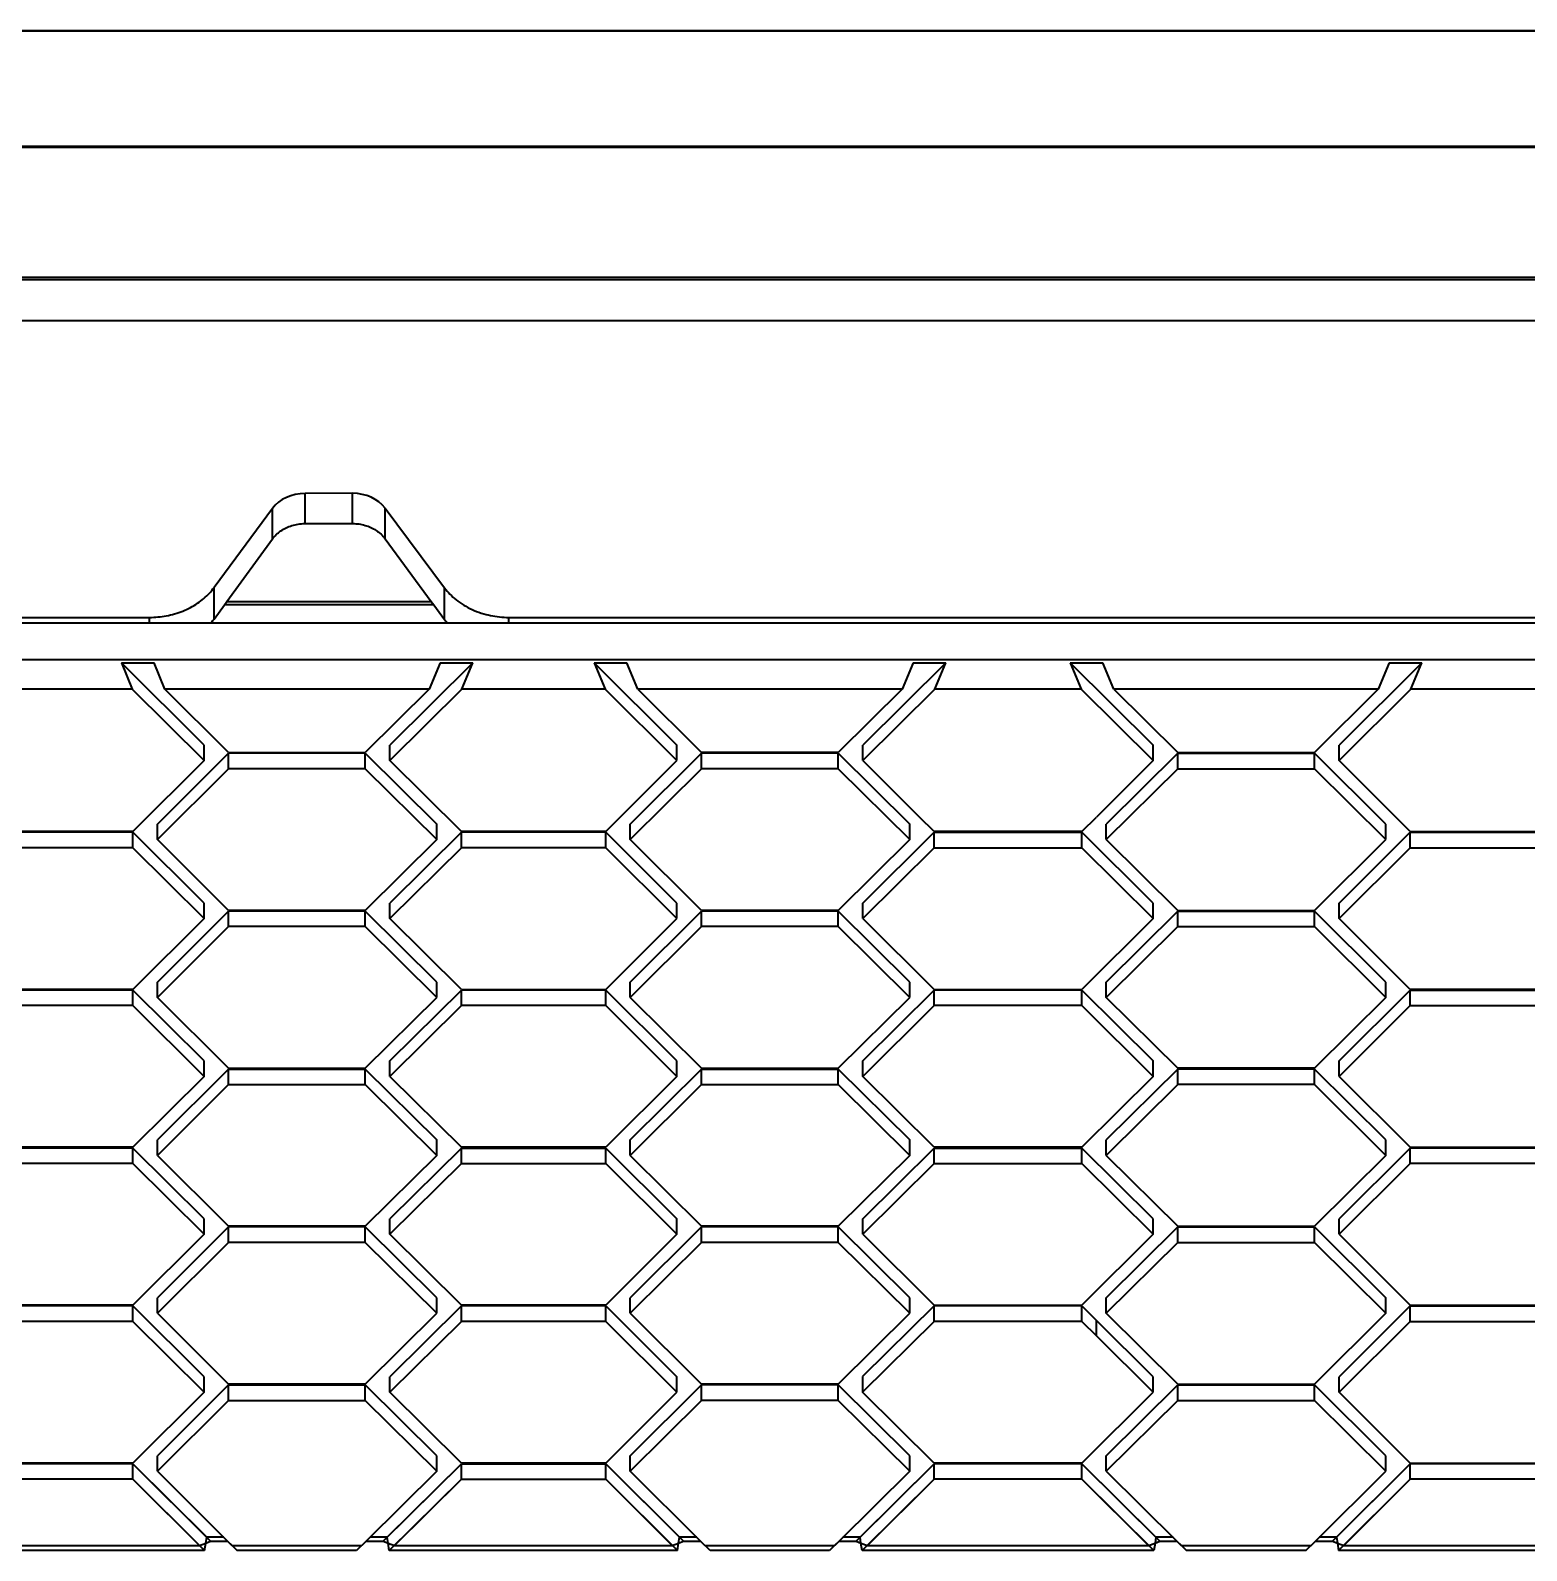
# Model space of a CAD drawing. Header units: millimetres. Extents: x 15 to 415, y 5 to 292.
# Drawn here: x 117.69 to 127.61, y 69.36 to 79.44 of the extents above; entities that cross this region are included whole.
import ezdxf

# ---------------------------------------------------------------- set-up
doc = ezdxf.new("R2010")
doc.units = ezdxf.units.MM
doc.layers.add('Geometries', color=7, linetype='Continuous')

msp = doc.modelspace()

# ---------------------------------------------------------------- linework, layer by layer
at = {"layer": 'Geometries', "linetype": 'Continuous', "lineweight": 40}
for p, q in [((97.5007, 79.4388), (137.5007, 79.4388)), ((137.5007, 79.4327), (97.5007, 79.4327)), ((137.5007, 78.6698), (97.5007, 78.6698)), ((97.5007, 78.6638), (137.5007, 78.6638)), ((137.5007, 77.8013), (102.0154, 77.8013)), ((113.3241, 77.7876), (137.5007, 77.7876)), ((140.2568, 77.5141), (113.3241, 77.5141)), ((119.827, 76.3699), (119.5121, 76.3695)), ((119.5121, 76.1691), (119.5121, 76.3695)), ((119.827, 76.1695), (119.827, 76.3699)), ((119.2965, 76.2697), (118.9093, 75.7452)), ((119.2965, 76.0678), (119.2965, 76.2697)), ((120.0428, 76.271), (120.437, 75.7434)), ((120.0428, 76.0691), (120.0428, 76.271)), ((119.5121, 76.1691), (119.827, 76.1695)), ((118.9948, 75.6537), (119.2965, 76.0678)), ((120.0428, 76.0691), (120.3491, 75.6537)), ((118.9093, 75.5363), (118.9093, 75.7452)), ((120.437, 75.5344), (120.437, 75.7434)), ((118.9093, 75.5363), (118.9786, 75.6314)), ((118.9786, 75.6314), (118.9948, 75.6537)), ((120.3656, 75.6314), (118.9786, 75.6314)), ((120.3656, 75.6314), (118.9786, 75.6314)), ((118.9948, 75.6537), (120.3491, 75.6537)), ((118.9948, 75.6537), (120.3491, 75.6537)), ((120.3491, 75.6537), (120.3656, 75.6314)), ((120.3656, 75.6314), (120.437, 75.5344)), ((113.2593, 75.5104), (118.4815, 75.5104)), ((113.2593, 75.5104), (118.4815, 75.5104)), ((113.3241, 75.5476), (118.4815, 75.5476)), ((118.4815, 75.5104), (118.4815, 75.5476)), ((118.4815, 75.5104), (118.8887, 75.5104)), ((118.4815, 75.5104), (118.8887, 75.5104)), ((118.8887, 75.5104), (120.4563, 75.5104)), ((118.8887, 75.5104), (120.4563, 75.5104)), ((120.4563, 75.5104), (120.8635, 75.5104)), ((120.4563, 75.5104), (120.8635, 75.5104)), ((120.8635, 75.5476), (140.2568, 75.5476)), ((120.8635, 75.5104), (120.8635, 75.5476)), ((120.8635, 75.5104), (140.2568, 75.5104)), ((120.8635, 75.5104), (139.8355, 75.5104)), ((113.2342, 75.2674), (140.2568, 75.2674)), ((113.2342, 75.2674), (139.8355, 75.2674)), ((118.2952, 75.2453), (118.5116, 75.2453)), ((118.2952, 75.2453), (118.3672, 75.0712)), ((118.8427, 74.7004), (118.2952, 75.2453)), ((118.2952, 75.2453), (118.5116, 75.2453)), ((118.2952, 75.2453), (118.3672, 75.0712)), ((118.8427, 74.7004), (118.2952, 75.2453)), ((118.5836, 75.0712), (118.5116, 75.2453)), ((118.5836, 75.0712), (118.5116, 75.2453)), ((120.6246, 75.2453), (120.0743, 74.7004)), ((120.6246, 75.2453), (120.0743, 74.7004)), ((120.4079, 75.2453), (120.3355, 75.0712)), ((120.4079, 75.2453), (120.3355, 75.0712)), ((120.4079, 75.2453), (120.6246, 75.2453)), ((120.4079, 75.2453), (120.6246, 75.2453)), ((120.5522, 75.0712), (120.6246, 75.2453)), ((120.5522, 75.0712), (120.6246, 75.2453)), ((121.4302, 75.2453), (121.6466, 75.2453)), ((121.4302, 75.2453), (121.5022, 75.0712)), ((121.4302, 75.2453), (121.9777, 74.7004)), ((121.4302, 75.2453), (121.6466, 75.2453)), ((121.4302, 75.2453), (121.5022, 75.0712)), ((121.4302, 75.2453), (121.9777, 74.7004)), ((121.7186, 75.0712), (121.6466, 75.2453)), ((121.7186, 75.0712), (121.6466, 75.2453)), ((123.7596, 75.2453), (123.2093, 74.7004)), ((123.7596, 75.2453), (123.2093, 74.7004)), ((123.5429, 75.2453), (123.4705, 75.0712)), ((123.5429, 75.2453), (123.4705, 75.0712)), ((123.5429, 75.2453), (123.7596, 75.2453)), ((123.5429, 75.2453), (123.7596, 75.2453)), ((123.6872, 75.0712), (123.7596, 75.2453)), ((123.6872, 75.0712), (123.7596, 75.2453)), ((124.5857, 75.2453), (124.6581, 75.0712)), ((124.5857, 75.2453), (124.8024, 75.2453)), ((124.5857, 75.2453), (125.136, 74.7004)), ((124.5857, 75.2453), (124.8024, 75.2453)), ((124.5857, 75.2453), (124.6581, 75.0712)), ((124.5857, 75.2453), (125.136, 74.7004)), ((124.8748, 75.0712), (124.8024, 75.2453)), ((124.8748, 75.0712), (124.8024, 75.2453)), ((126.9151, 75.2453), (126.3676, 74.7004)), ((126.9151, 75.2453), (126.3676, 74.7004)), ((126.6987, 75.2453), (126.6267, 75.0712)), ((126.6987, 75.2453), (126.6267, 75.0712)), ((126.6987, 75.2453), (126.9151, 75.2453)), ((126.6987, 75.2453), (126.9151, 75.2453)), ((126.8431, 75.0712), (126.9151, 75.2453)), ((126.8431, 75.0712), (126.9151, 75.2453)), ((118.3672, 75.0712), (117.4172, 75.0712)), ((118.3672, 75.0712), (117.4172, 75.0712)), ((118.8427, 74.598), (118.3672, 75.0712)), ((118.8427, 74.598), (118.3672, 75.0712)), ((120.3355, 75.0712), (118.5836, 75.0712)), ((119.0051, 74.6518), (118.5836, 75.0712)), ((120.3355, 75.0712), (118.5836, 75.0712)), ((119.0051, 74.6518), (118.5836, 75.0712)), ((120.3355, 75.0712), (119.9119, 74.6518)), ((120.3355, 75.0712), (119.9119, 74.6518)), ((120.5522, 75.0712), (120.0743, 74.598)), ((120.5522, 75.0712), (120.0743, 74.598)), ((121.5022, 75.0712), (120.5522, 75.0712)), ((121.5022, 75.0712), (120.5522, 75.0712)), ((121.5022, 75.0712), (121.9777, 74.598)), ((121.5022, 75.0712), (121.9777, 74.598)), ((123.4705, 75.0712), (121.7186, 75.0712)), ((121.7186, 75.0712), (122.1401, 74.6518)), ((123.4705, 75.0712), (121.7186, 75.0712)), ((121.7186, 75.0712), (122.1401, 74.6518)), ((123.4705, 75.0712), (123.0469, 74.6518)), ((123.4705, 75.0712), (123.0469, 74.6518)), ((123.6872, 75.0712), (123.2093, 74.598)), ((123.6872, 75.0712), (123.2093, 74.598)), ((124.6581, 75.0712), (123.6872, 75.0712)), ((124.6581, 75.0712), (123.6872, 75.0712)), ((124.6581, 75.0712), (125.136, 74.598)), ((124.6581, 75.0712), (125.136, 74.598)), ((126.6267, 75.0712), (124.8748, 75.0712)), ((124.8748, 75.0712), (125.2984, 74.6518)), ((126.6267, 75.0712), (124.8748, 75.0712)), ((124.8748, 75.0712), (125.2984, 74.6518)), ((126.6267, 75.0712), (126.2052, 74.6518)), ((126.6267, 75.0712), (126.2052, 74.6518)), ((126.8431, 75.0712), (126.3676, 74.598)), ((126.8431, 75.0712), (126.3676, 74.598)), ((127.7931, 75.0712), (126.8431, 75.0712)), ((127.7931, 75.0712), (126.8431, 75.0712)), ((118.8427, 74.598), (118.8427, 74.7004)), ((118.8427, 74.598), (118.8427, 74.7004)), ((120.0743, 74.598), (120.0743, 74.7004)), ((120.0743, 74.598), (120.0743, 74.7004)), ((121.9777, 74.598), (121.9777, 74.7004)), ((121.9777, 74.598), (121.9777, 74.7004)), ((123.2093, 74.598), (123.2093, 74.7004)), ((123.2093, 74.598), (123.2093, 74.7004)), ((125.136, 74.598), (125.136, 74.7004)), ((125.136, 74.598), (125.136, 74.7004)), ((126.3676, 74.598), (126.3676, 74.7004)), ((126.3676, 74.598), (126.3676, 74.7004)), ((118.8427, 74.598), (118.3708, 74.1284)), ((118.8427, 74.598), (118.3708, 74.1284)), ((118.5332, 74.177), (119.0051, 74.6466)), ((118.5332, 74.177), (119.0051, 74.6466)), ((119.0051, 74.6518), (119.9119, 74.6518)), ((119.0051, 74.6518), (119.9119, 74.6518)), ((119.9119, 74.6466), (119.0051, 74.6466)), ((119.0051, 74.5442), (119.0051, 74.6466)), ((119.9119, 74.6466), (119.0051, 74.6466)), ((119.0051, 74.5442), (119.0051, 74.6466)), ((119.9119, 74.6466), (120.3862, 74.177)), ((119.9119, 74.5442), (119.9119, 74.6466)), ((119.9119, 74.6466), (120.3862, 74.177)), ((119.9119, 74.5442), (119.9119, 74.6466)), ((120.5486, 74.1284), (120.0743, 74.598)), ((120.5486, 74.1284), (120.0743, 74.598)), ((121.5058, 74.1284), (121.9777, 74.598)), ((121.5058, 74.1284), (121.9777, 74.598)), ((121.6682, 74.177), (122.1401, 74.6466)), ((121.6682, 74.177), (122.1401, 74.6466)), ((123.0469, 74.6518), (122.1401, 74.6518)), ((123.0469, 74.6518), (122.1401, 74.6518)), ((122.1401, 74.5442), (122.1401, 74.6466)), ((123.0469, 74.6466), (122.1401, 74.6466)), ((123.0469, 74.6466), (122.1401, 74.6466)), ((122.1401, 74.5442), (122.1401, 74.6466)), ((123.0469, 74.6466), (123.5212, 74.177)), ((123.0469, 74.5442), (123.0469, 74.6466)), ((123.0469, 74.6466), (123.5212, 74.177)), ((123.0469, 74.5442), (123.0469, 74.6466)), ((123.2093, 74.598), (123.587, 74.2241)), ((123.2093, 74.598), (123.587, 74.2241)), ((125.136, 74.598), (124.7583, 74.2241)), ((125.136, 74.598), (124.7583, 74.2241)), ((125.2984, 74.6466), (124.8241, 74.177)), ((125.2984, 74.6466), (124.8241, 74.177)), ((125.2984, 74.6518), (126.2052, 74.6518)), ((125.2984, 74.6518), (126.2052, 74.6518)), ((125.2984, 74.6466), (126.2052, 74.6466)), ((125.2984, 74.5442), (125.2984, 74.6466)), ((125.2984, 74.6466), (126.2052, 74.6466)), ((125.2984, 74.5442), (125.2984, 74.6466)), ((126.2052, 74.5442), (126.2052, 74.6466)), ((126.6771, 74.177), (126.2052, 74.6466)), ((126.2052, 74.5442), (126.2052, 74.6466)), ((126.6771, 74.177), (126.2052, 74.6466)), ((126.8395, 74.1284), (126.3676, 74.598)), ((126.8395, 74.1284), (126.3676, 74.598)), ((118.5332, 74.0746), (119.0051, 74.5442)), ((118.5332, 74.0746), (119.0051, 74.5442)), ((119.9119, 74.5442), (119.0051, 74.5442)), ((119.9119, 74.5442), (119.0051, 74.5442)), ((119.9119, 74.5442), (120.3862, 74.0746)), ((119.9119, 74.5442), (120.3862, 74.0746)), ((121.6682, 74.0746), (122.1401, 74.5442)), ((121.6682, 74.0746), (122.1401, 74.5442)), ((123.0469, 74.5442), (122.1401, 74.5442)), ((123.0469, 74.5442), (122.1401, 74.5442)), ((123.0469, 74.5442), (123.5212, 74.0746)), ((123.0469, 74.5442), (123.5212, 74.0746)), ((125.2984, 74.5442), (124.8241, 74.0746)), ((125.2984, 74.5442), (124.8241, 74.0746)), ((125.2984, 74.5442), (126.2052, 74.5442)), ((125.2984, 74.5442), (126.2052, 74.5442)), ((126.6771, 74.0746), (126.2052, 74.5442)), ((126.6771, 74.0746), (126.2052, 74.5442)), ((118.5332, 74.0746), (118.5332, 74.177)), ((118.5332, 74.0746), (118.5332, 74.177)), ((120.3862, 74.0746), (120.3862, 74.177)), ((120.3862, 74.0746), (120.3862, 74.177)), ((121.6682, 74.0746), (121.6682, 74.177)), ((121.6682, 74.0746), (121.6682, 74.177)), ((123.5212, 74.0746), (123.5212, 74.177)), ((123.5212, 74.0746), (123.5212, 74.177)), ((123.6842, 74.1284), (123.587, 74.2241)), ((123.6842, 74.1284), (123.587, 74.2241)), ((124.6611, 74.1284), (124.7583, 74.2241)), ((124.6611, 74.1284), (124.7583, 74.2241)), ((124.8241, 74.0746), (124.8241, 74.177)), ((124.8241, 74.0746), (124.8241, 74.177)), ((126.6771, 74.0746), (126.6771, 74.177)), ((126.6771, 74.0746), (126.6771, 74.177)), ((118.3708, 74.1284), (117.4136, 74.1284)), ((118.3708, 74.1284), (117.4136, 74.1284)), ((118.3708, 74.1232), (117.4136, 74.1232)), ((118.3708, 74.1232), (117.4136, 74.1232)), ((118.3708, 74.0208), (118.3708, 74.1232)), ((118.8427, 73.6536), (118.3708, 74.1232)), ((118.3708, 74.0208), (118.3708, 74.1232)), ((118.8427, 73.6536), (118.3708, 74.1232)), ((119.0051, 73.605), (118.5332, 74.0746)), ((119.0051, 73.605), (118.5332, 74.0746)), ((120.3862, 74.0746), (119.9119, 73.605)), ((120.3862, 74.0746), (119.9119, 73.605)), ((120.5486, 74.1232), (120.0743, 73.6536)), ((120.5486, 74.1232), (120.0743, 73.6536)), ((121.5058, 74.1284), (120.5486, 74.1284)), ((121.5058, 74.1284), (120.5486, 74.1284)), ((121.5058, 74.1232), (120.5486, 74.1232)), ((120.5486, 74.0208), (120.5486, 74.1232)), ((121.5058, 74.1232), (120.5486, 74.1232)), ((120.5486, 74.0208), (120.5486, 74.1232)), ((121.5058, 74.0208), (121.5058, 74.1232)), ((121.9777, 73.6536), (121.5058, 74.1232)), ((121.5058, 74.0208), (121.5058, 74.1232)), ((121.9777, 73.6536), (121.5058, 74.1232)), ((122.1401, 73.605), (121.6682, 74.0746)), ((122.1401, 73.605), (121.6682, 74.0746)), ((123.5212, 74.0746), (123.0469, 73.605)), ((123.5212, 74.0746), (123.0469, 73.605)), ((123.2093, 73.6536), (123.6836, 74.1232)), ((123.2093, 73.6536), (123.6836, 74.1232)), ((123.6836, 74.1232), (124.6617, 74.1232)), ((123.6836, 74.0208), (123.6836, 74.1232)), ((123.6836, 74.1232), (124.6617, 74.1232)), ((123.6836, 74.0208), (123.6836, 74.1232)), ((124.6611, 74.1284), (123.6842, 74.1284)), ((124.6611, 74.1284), (123.6842, 74.1284)), ((125.136, 73.6536), (124.6617, 74.1232)), ((124.6617, 74.0208), (124.6617, 74.1232)), ((125.136, 73.6536), (124.6617, 74.1232)), ((124.6617, 74.0208), (124.6617, 74.1232)), ((124.8241, 74.0746), (125.2984, 73.605)), ((124.8241, 74.0746), (125.2984, 73.605)), ((126.2052, 73.605), (126.6771, 74.0746)), ((126.2052, 73.605), (126.6771, 74.0746)), ((126.3676, 73.6536), (126.8395, 74.1232)), ((126.3676, 73.6536), (126.8395, 74.1232)), ((126.8395, 74.1284), (127.7967, 74.1284)), ((126.8395, 74.1284), (127.7967, 74.1284)), ((126.8395, 74.0208), (126.8395, 74.1232)), ((126.8395, 74.1232), (127.7967, 74.1232)), ((126.8395, 74.0208), (126.8395, 74.1232)), ((126.8395, 74.1232), (127.7967, 74.1232)), ((118.3708, 74.0208), (117.4136, 74.0208)), ((118.3708, 74.0208), (117.4136, 74.0208)), ((118.8427, 73.5512), (118.3708, 74.0208)), ((118.8427, 73.5512), (118.3708, 74.0208)), ((120.5486, 74.0208), (120.0743, 73.5512)), ((120.5486, 74.0208), (120.0743, 73.5512)), ((121.5058, 74.0208), (120.5486, 74.0208)), ((121.5058, 74.0208), (120.5486, 74.0208)), ((121.9777, 73.5512), (121.5058, 74.0208)), ((121.9777, 73.5512), (121.5058, 74.0208)), ((123.2093, 73.5512), (123.6836, 74.0208)), ((123.2093, 73.5512), (123.6836, 74.0208)), ((123.6836, 74.0208), (124.6617, 74.0208)), ((123.6836, 74.0208), (124.6617, 74.0208)), ((125.136, 73.5512), (124.6617, 74.0208)), ((125.136, 73.5512), (124.6617, 74.0208)), ((126.3676, 73.5512), (126.8395, 74.0208)), ((126.3676, 73.5512), (126.8395, 74.0208)), ((126.8395, 74.0208), (127.7967, 74.0208)), ((126.8395, 74.0208), (127.7967, 74.0208)), ((118.5332, 73.1302), (119.0051, 73.5998)), ((118.5332, 73.1302), (119.0051, 73.5998)), ((118.8427, 73.5512), (118.8427, 73.6536)), ((118.8427, 73.5512), (118.8427, 73.6536)), ((119.9119, 73.605), (119.0051, 73.605)), ((119.9119, 73.605), (119.0051, 73.605)), ((119.9119, 73.5998), (119.0051, 73.5998)), ((119.9119, 73.5998), (119.0051, 73.5998)), ((119.0051, 73.4975), (119.0051, 73.5998)), ((119.0051, 73.4975), (119.0051, 73.5998)), ((120.3862, 73.1302), (119.9119, 73.5998)), ((119.9119, 73.4975), (119.9119, 73.5998)), ((120.3862, 73.1302), (119.9119, 73.5998)), ((119.9119, 73.4975), (119.9119, 73.5998)), ((120.0743, 73.5512), (120.0743, 73.6536)), ((120.0743, 73.5512), (120.0743, 73.6536)), ((121.6682, 73.1302), (122.1401, 73.5998)), ((121.6682, 73.1302), (122.1401, 73.5998)), ((121.9777, 73.5512), (121.9777, 73.6536)), ((121.9777, 73.5512), (121.9777, 73.6536)), ((123.0469, 73.605), (122.1401, 73.605)), ((123.0469, 73.605), (122.1401, 73.605)), ((123.0469, 73.5998), (122.1401, 73.5998)), ((122.1401, 73.4975), (122.1401, 73.5998)), ((123.0469, 73.5998), (122.1401, 73.5998)), ((122.1401, 73.4975), (122.1401, 73.5998)), ((123.0469, 73.4975), (123.0469, 73.5998)), ((123.5212, 73.1302), (123.0469, 73.5998)), ((123.5212, 73.1302), (123.0469, 73.5998)), ((123.0469, 73.4975), (123.0469, 73.5998)), ((123.2093, 73.5512), (123.2093, 73.6536)), ((123.2093, 73.5512), (123.2093, 73.6536)), ((124.8241, 73.1302), (125.2984, 73.5998)), ((124.8241, 73.1302), (125.2984, 73.5998)), ((125.136, 73.5512), (125.136, 73.6536)), ((125.136, 73.5512), (125.136, 73.6536)), ((125.2984, 73.605), (126.2052, 73.605)), ((125.2984, 73.605), (126.2052, 73.605)), ((125.2984, 73.5998), (126.2052, 73.5998)), ((125.2984, 73.5998), (126.2052, 73.5998)), ((125.2984, 73.4975), (125.2984, 73.5998)), ((125.2984, 73.4975), (125.2984, 73.5998)), ((126.2052, 73.4975), (126.2052, 73.5998)), ((126.6771, 73.1302), (126.2052, 73.5998)), ((126.6771, 73.1302), (126.2052, 73.5998)), ((126.2052, 73.4975), (126.2052, 73.5998)), ((126.3676, 73.5512), (126.3676, 73.6536)), ((126.3676, 73.5512), (126.3676, 73.6536)), ((118.8427, 73.5512), (118.3708, 73.0816)), ((118.8427, 73.5512), (118.3708, 73.0816)), ((118.5332, 73.0278), (119.0051, 73.4975)), ((118.5332, 73.0278), (119.0051, 73.4975)), ((119.9119, 73.4975), (119.0051, 73.4975)), ((119.9119, 73.4975), (119.0051, 73.4975)), ((120.3862, 73.0278), (119.9119, 73.4975)), ((120.3862, 73.0278), (119.9119, 73.4975)), ((120.5486, 73.0816), (120.0743, 73.5512)), ((120.5486, 73.0816), (120.0743, 73.5512)), ((121.5058, 73.0816), (121.9777, 73.5512)), ((121.5058, 73.0816), (121.9777, 73.5512)), ((121.6682, 73.0278), (122.1401, 73.4975)), ((121.6682, 73.0278), (122.1401, 73.4975)), ((123.0469, 73.4975), (122.1401, 73.4975)), ((123.0469, 73.4975), (122.1401, 73.4975)), ((123.5212, 73.0278), (123.0469, 73.4975)), ((123.5212, 73.0278), (123.0469, 73.4975)), ((123.2093, 73.5512), (123.6836, 73.0816)), ((123.2093, 73.5512), (123.6836, 73.0816)), ((125.136, 73.5512), (124.6617, 73.0816)), ((125.136, 73.5512), (124.6617, 73.0816)), ((124.8241, 73.0278), (125.2984, 73.4975)), ((124.8241, 73.0278), (125.2984, 73.4975)), ((125.2984, 73.4975), (126.2052, 73.4975)), ((125.2984, 73.4975), (126.2052, 73.4975)), ((126.6771, 73.0278), (126.2052, 73.4975)), ((126.6771, 73.0278), (126.2052, 73.4975)), ((126.8395, 73.0816), (126.3676, 73.5512)), ((126.8395, 73.0816), (126.3676, 73.5512)), ((118.3708, 73.0816), (117.4136, 73.0816)), ((118.3708, 73.0816), (117.4136, 73.0816)), ((118.3708, 73.0765), (117.4136, 73.0765)), ((118.3708, 73.0765), (117.4136, 73.0765)), ((118.8427, 72.6068), (118.3708, 73.0765)), ((118.3708, 72.9741), (118.3708, 73.0765)), ((118.8427, 72.6068), (118.3708, 73.0765)), ((118.3708, 72.9741), (118.3708, 73.0765)), ((118.5332, 73.0278), (118.5332, 73.1302)), ((118.5332, 73.0278), (118.5332, 73.1302)), ((120.0743, 72.6068), (120.5486, 73.0765)), ((120.0743, 72.6068), (120.5486, 73.0765)), ((120.3862, 73.0278), (120.3862, 73.1302)), ((120.3862, 73.0278), (120.3862, 73.1302)), ((120.5486, 73.0816), (121.5058, 73.0816)), ((120.5486, 73.0816), (121.5058, 73.0816)), ((121.5058, 73.0765), (120.5486, 73.0765)), ((120.5486, 72.9741), (120.5486, 73.0765)), ((121.5058, 73.0765), (120.5486, 73.0765)), ((120.5486, 72.9741), (120.5486, 73.0765)), ((121.9777, 72.6068), (121.5058, 73.0765)), ((121.5058, 72.9741), (121.5058, 73.0765)), ((121.5058, 72.9741), (121.5058, 73.0765)), ((121.9777, 72.6068), (121.5058, 73.0765)), ((121.6682, 73.0278), (121.6682, 73.1302)), ((121.6682, 73.0278), (121.6682, 73.1302)), ((123.2093, 72.6068), (123.6836, 73.0765)), ((123.2093, 72.6068), (123.6836, 73.0765)), ((123.5212, 73.0278), (123.5212, 73.1302)), ((123.5212, 73.0278), (123.5212, 73.1302)), ((123.6836, 73.0816), (124.6617, 73.0816)), ((123.6836, 73.0816), (124.6617, 73.0816)), ((124.6617, 73.0765), (123.6836, 73.0765)), ((123.6836, 72.9741), (123.6836, 73.0765)), ((124.6617, 73.0765), (123.6836, 73.0765)), ((123.6836, 72.9741), (123.6836, 73.0765)), ((124.6617, 73.0765), (125.136, 72.6068)), ((124.6617, 72.9741), (124.6617, 73.0765)), ((124.6617, 73.0765), (125.136, 72.6068)), ((124.6617, 72.9741), (124.6617, 73.0765)), ((124.8241, 73.0278), (124.8241, 73.1302)), ((124.8241, 73.0278), (124.8241, 73.1302)), ((126.3676, 72.6068), (126.8395, 73.0765)), ((126.3676, 72.6068), (126.8395, 73.0765)), ((126.6771, 73.0278), (126.6771, 73.1302)), ((126.6771, 73.0278), (126.6771, 73.1302)), ((127.7967, 73.0816), (126.8395, 73.0816)), ((127.7967, 73.0816), (126.8395, 73.0816)), ((126.8395, 73.0765), (127.7967, 73.0765)), ((126.8395, 72.9741), (126.8395, 73.0765)), ((126.8395, 73.0765), (127.7967, 73.0765)), ((126.8395, 72.9741), (126.8395, 73.0765)), ((118.3708, 72.9741), (117.4136, 72.9741)), ((118.3708, 72.9741), (117.4136, 72.9741)), ((118.8427, 72.5044), (118.3708, 72.9741)), ((118.8427, 72.5044), (118.3708, 72.9741)), ((119.0051, 72.5582), (118.5332, 73.0278)), ((119.0051, 72.5582), (118.5332, 73.0278)), ((119.9119, 72.5582), (120.3862, 73.0278)), ((119.9119, 72.5582), (120.3862, 73.0278)), ((120.0743, 72.5044), (120.5486, 72.9741)), ((120.0743, 72.5044), (120.5486, 72.9741)), ((121.5058, 72.9741), (120.5486, 72.9741)), ((121.5058, 72.9741), (120.5486, 72.9741)), ((121.9777, 72.5044), (121.5058, 72.9741)), ((121.9777, 72.5044), (121.5058, 72.9741)), ((121.6682, 73.0278), (122.1401, 72.5582)), ((121.6682, 73.0278), (122.1401, 72.5582)), ((123.0469, 72.5582), (123.5212, 73.0278)), ((123.0469, 72.5582), (123.5212, 73.0278)), ((123.2093, 72.5044), (123.6836, 72.9741)), ((123.2093, 72.5044), (123.6836, 72.9741)), ((124.6617, 72.9741), (123.6836, 72.9741)), ((124.6617, 72.9741), (123.6836, 72.9741)), ((124.6617, 72.9741), (125.136, 72.5044)), ((124.6617, 72.9741), (125.136, 72.5044)), ((125.2984, 72.5582), (124.8241, 73.0278)), ((125.2984, 72.5582), (124.8241, 73.0278)), ((126.6771, 73.0278), (126.2052, 72.5582)), ((126.6771, 73.0278), (126.2052, 72.5582)), ((126.3676, 72.5044), (126.8395, 72.9741)), ((126.3676, 72.5044), (126.8395, 72.9741)), ((126.8395, 72.9741), (127.7967, 72.9741)), ((126.8395, 72.9741), (127.7967, 72.9741)), ((118.8427, 72.5044), (118.8427, 72.6068)), ((118.8427, 72.5044), (118.8427, 72.6068)), ((120.0743, 72.5044), (120.0743, 72.6068)), ((120.0743, 72.5044), (120.0743, 72.6068)), ((121.9777, 72.5044), (121.9777, 72.6068)), ((121.9777, 72.5044), (121.9777, 72.6068)), ((123.2093, 72.5044), (123.2093, 72.6068)), ((123.2093, 72.5044), (123.2093, 72.6068)), ((125.136, 72.5044), (125.136, 72.6068)), ((125.136, 72.5044), (125.136, 72.6068)), ((126.3676, 72.5044), (126.3676, 72.6068)), ((126.3676, 72.5044), (126.3676, 72.6068)), ((118.8427, 72.5044), (118.3708, 72.0348)), ((118.8427, 72.5044), (118.3708, 72.0348)), ((119.0051, 72.5531), (118.5332, 72.0835)), ((119.0051, 72.5531), (118.5332, 72.0835)), ((119.0051, 72.5582), (119.9119, 72.5582)), ((119.0051, 72.5582), (119.9119, 72.5582)), ((119.0051, 72.5531), (119.9119, 72.5531)), ((119.0051, 72.4507), (119.0051, 72.5531)), ((119.0051, 72.5531), (119.9119, 72.5531)), ((119.0051, 72.4507), (119.0051, 72.5531)), ((119.9119, 72.4507), (119.9119, 72.5531)), ((119.9119, 72.5531), (120.3862, 72.0835)), ((119.9119, 72.4507), (119.9119, 72.5531)), ((119.9119, 72.5531), (120.3862, 72.0835)), ((120.0743, 72.5044), (120.5486, 72.0348)), ((120.0743, 72.5044), (120.5486, 72.0348)), ((121.9777, 72.5044), (121.5058, 72.0348)), ((121.9777, 72.5044), (121.5058, 72.0348)), ((121.6682, 72.0835), (122.1401, 72.5531)), ((121.6682, 72.0835), (122.1401, 72.5531)), ((122.1401, 72.5582), (123.0469, 72.5582)), ((122.1401, 72.5582), (123.0469, 72.5582)), ((122.1401, 72.5531), (123.0469, 72.5531)), ((122.1401, 72.4507), (122.1401, 72.5531)), ((122.1401, 72.5531), (123.0469, 72.5531)), ((122.1401, 72.4507), (122.1401, 72.5531)), ((123.0469, 72.5531), (123.5212, 72.0835)), ((123.0469, 72.5531), (123.5212, 72.0835)), ((123.0469, 72.4507), (123.0469, 72.5531)), ((123.0469, 72.4507), (123.0469, 72.5531)), ((123.6836, 72.0348), (123.2093, 72.5044)), ((123.6836, 72.0348), (123.2093, 72.5044)), ((125.136, 72.5044), (124.6617, 72.0348)), ((125.136, 72.5044), (124.6617, 72.0348)), ((125.2984, 72.5531), (124.8241, 72.0835)), ((125.2984, 72.5531), (124.8241, 72.0835)), ((126.2052, 72.5582), (125.2984, 72.5582)), ((126.2052, 72.5582), (125.2984, 72.5582)), ((125.2984, 72.4507), (125.2984, 72.5531)), ((126.2052, 72.5531), (125.2984, 72.5531)), ((125.2984, 72.4507), (125.2984, 72.5531)), ((126.2052, 72.5531), (125.2984, 72.5531)), ((126.2052, 72.4507), (126.2052, 72.5531)), ((126.6771, 72.0835), (126.2052, 72.5531)), ((126.2052, 72.4507), (126.2052, 72.5531)), ((126.6771, 72.0835), (126.2052, 72.5531)), ((126.3676, 72.5044), (126.8395, 72.0348)), ((126.3676, 72.5044), (126.8395, 72.0348)), ((119.0051, 72.4507), (118.5332, 71.9811)), ((119.0051, 72.4507), (118.5332, 71.9811)), ((119.0051, 72.4507), (119.9119, 72.4507)), ((119.0051, 72.4507), (119.9119, 72.4507)), ((119.9119, 72.4507), (120.3862, 71.9811)), ((119.9119, 72.4507), (120.3862, 71.9811)), ((121.6682, 71.9811), (122.1401, 72.4507)), ((121.6682, 71.9811), (122.1401, 72.4507)), ((122.1401, 72.4507), (123.0469, 72.4507)), ((122.1401, 72.4507), (123.0469, 72.4507)), ((123.0469, 72.4507), (123.5212, 71.9811)), ((123.0469, 72.4507), (123.5212, 71.9811)), ((125.2984, 72.4507), (124.8241, 71.9811)), ((125.2984, 72.4507), (124.8241, 71.9811)), ((126.2052, 72.4507), (125.2984, 72.4507)), ((126.2052, 72.4507), (125.2984, 72.4507)), ((126.6771, 71.9811), (126.2052, 72.4507)), ((126.6771, 71.9811), (126.2052, 72.4507)), ((118.5332, 71.9811), (118.5332, 72.0835)), ((118.5332, 71.9811), (118.5332, 72.0835)), ((120.3862, 71.9811), (120.3862, 72.0835)), ((120.3862, 71.9811), (120.3862, 72.0835)), ((121.6682, 71.9811), (121.6682, 72.0835)), ((121.6682, 71.9811), (121.6682, 72.0835)), ((123.5212, 71.9811), (123.5212, 72.0835)), ((123.5212, 71.9811), (123.5212, 72.0835)), ((124.8241, 71.9811), (124.8241, 72.0835)), ((124.8241, 71.9811), (124.8241, 72.0835)), ((126.6771, 71.9811), (126.6771, 72.0835)), ((126.6771, 71.9811), (126.6771, 72.0835)), ((118.3708, 72.0348), (117.4136, 72.0348)), ((118.3708, 72.0348), (117.4136, 72.0348)), ((118.3708, 72.0297), (117.4136, 72.0297)), ((118.3708, 72.0297), (117.4136, 72.0297)), ((118.8427, 71.5601), (118.3708, 72.0297)), ((118.8427, 71.5601), (118.3708, 72.0297)), ((118.3708, 71.9273), (118.3708, 72.0297)), ((118.3708, 71.9273), (118.3708, 72.0297)), ((118.5332, 71.9811), (119.0051, 71.5114)), ((118.5332, 71.9811), (119.0051, 71.5114)), ((120.3862, 71.9811), (119.9119, 71.5114)), ((120.3862, 71.9811), (119.9119, 71.5114)), ((120.5486, 72.0297), (120.0743, 71.5601)), ((120.5486, 72.0297), (120.0743, 71.5601)), ((121.5058, 72.0348), (120.5486, 72.0348)), ((121.5058, 72.0348), (120.5486, 72.0348)), ((120.5486, 72.0297), (121.5058, 72.0297)), ((120.5486, 72.0297), (121.5058, 72.0297)), ((120.5486, 71.9273), (120.5486, 72.0297)), ((120.5486, 71.9273), (120.5486, 72.0297)), ((121.5058, 71.9273), (121.5058, 72.0297)), ((121.5058, 72.0297), (121.9777, 71.5601)), ((121.5058, 72.0297), (121.9777, 71.5601)), ((121.5058, 71.9273), (121.5058, 72.0297)), ((121.6682, 71.9811), (122.1401, 71.5114)), ((121.6682, 71.9811), (122.1401, 71.5114)), ((123.5212, 71.9811), (123.0469, 71.5114)), ((123.5212, 71.9811), (123.0469, 71.5114)), ((123.2093, 71.5601), (123.6836, 72.0297)), ((123.2093, 71.5601), (123.6836, 72.0297)), ((124.6617, 72.0348), (123.6836, 72.0348)), ((124.6617, 72.0348), (123.6836, 72.0348)), ((123.6836, 72.0297), (124.6617, 72.0297)), ((123.6836, 71.9273), (123.6836, 72.0297)), ((123.6836, 72.0297), (124.6617, 72.0297)), ((123.6836, 71.9273), (123.6836, 72.0297)), ((124.6617, 71.9273), (124.6617, 72.0297)), ((125.136, 71.5601), (124.6617, 72.0297)), ((124.6617, 71.9273), (124.6617, 72.0297)), ((125.136, 71.5601), (124.6617, 72.0297)), ((124.8241, 71.9811), (125.2984, 71.5114)), ((124.8241, 71.9811), (125.2984, 71.5114)), ((126.6771, 71.9811), (126.2052, 71.5114)), ((126.6771, 71.9811), (126.2052, 71.5114)), ((126.8395, 72.0297), (126.3676, 71.5601)), ((126.8395, 72.0297), (126.3676, 71.5601)), ((126.8395, 72.0348), (127.7967, 72.0348)), ((126.8395, 72.0348), (127.7967, 72.0348)), ((126.8395, 71.9273), (126.8395, 72.0297)), ((127.7967, 72.0297), (126.8395, 72.0297)), ((127.7967, 72.0297), (126.8395, 72.0297)), ((126.8395, 71.9273), (126.8395, 72.0297)), ((118.3708, 71.9273), (117.4136, 71.9273)), ((118.3708, 71.9273), (117.4136, 71.9273)), ((118.8427, 71.4577), (118.3708, 71.9273)), ((118.8427, 71.4577), (118.3708, 71.9273)), ((120.5486, 71.9273), (120.0743, 71.4577)), ((120.5486, 71.9273), (120.0743, 71.4577)), ((120.5486, 71.9273), (121.5058, 71.9273)), ((120.5486, 71.9273), (121.5058, 71.9273)), ((121.5058, 71.9273), (121.9777, 71.4577)), ((121.5058, 71.9273), (121.9777, 71.4577)), ((123.2093, 71.4577), (123.6836, 71.9273)), ((123.2093, 71.4577), (123.6836, 71.9273)), ((123.6836, 71.9273), (124.6617, 71.9273)), ((123.6836, 71.9273), (124.6617, 71.9273)), ((125.136, 71.4577), (124.6617, 71.9273)), ((125.136, 71.4577), (124.6617, 71.9273)), ((126.8395, 71.9273), (126.3676, 71.4577)), ((126.8395, 71.9273), (126.3676, 71.4577)), ((127.7967, 71.9273), (126.8395, 71.9273)), ((127.7967, 71.9273), (126.8395, 71.9273)), ((118.8427, 71.4577), (118.8427, 71.5601)), ((118.8427, 71.4577), (118.8427, 71.5601)), ((120.0743, 71.4577), (120.0743, 71.5601)), ((120.0743, 71.4577), (120.0743, 71.5601)), ((121.9777, 71.4577), (121.9777, 71.5601)), ((121.9777, 71.4577), (121.9777, 71.5601)), ((123.2093, 71.4577), (123.2093, 71.5601)), ((123.2093, 71.4577), (123.2093, 71.5601)), ((125.136, 71.4577), (125.136, 71.5601)), ((125.136, 71.4577), (125.136, 71.5601)), ((126.3676, 71.4577), (126.3676, 71.5601)), ((126.3676, 71.4577), (126.3676, 71.5601)), ((118.8427, 71.4577), (118.3708, 70.9881)), ((118.8427, 71.4577), (118.3708, 70.9881)), ((119.0051, 71.5063), (118.5332, 71.0367)), ((119.0051, 71.5063), (118.5332, 71.0367)), ((119.9119, 71.5114), (119.0051, 71.5114)), ((119.9119, 71.5114), (119.0051, 71.5114)), ((119.0051, 71.4039), (119.0051, 71.5063)), ((119.9119, 71.5063), (119.0051, 71.5063)), ((119.9119, 71.5063), (119.0051, 71.5063)), ((119.0051, 71.4039), (119.0051, 71.5063)), ((120.3862, 71.0367), (119.9119, 71.5063)), ((119.9119, 71.4039), (119.9119, 71.5063)), ((120.3862, 71.0367), (119.9119, 71.5063)), ((119.9119, 71.4039), (119.9119, 71.5063)), ((120.5486, 70.9881), (120.0743, 71.4577)), ((120.5486, 70.9881), (120.0743, 71.4577)), ((121.9777, 71.4577), (121.5058, 70.9881)), ((121.9777, 71.4577), (121.5058, 70.9881)), ((122.1401, 71.5063), (121.6682, 71.0367)), ((122.1401, 71.5063), (121.6682, 71.0367)), ((123.0469, 71.5114), (122.1401, 71.5114)), ((123.0469, 71.5114), (122.1401, 71.5114)), ((123.0469, 71.5063), (122.1401, 71.5063)), ((122.1401, 71.4039), (122.1401, 71.5063)), ((123.0469, 71.5063), (122.1401, 71.5063)), ((122.1401, 71.4039), (122.1401, 71.5063)), ((123.0469, 71.4039), (123.0469, 71.5063)), ((123.5212, 71.0367), (123.0469, 71.5063)), ((123.5212, 71.0367), (123.0469, 71.5063)), ((123.0469, 71.4039), (123.0469, 71.5063)), ((123.2093, 71.4577), (123.6836, 70.9881)), ((123.2093, 71.4577), (123.6836, 70.9881)), ((125.136, 71.4577), (124.6617, 70.9881)), ((125.136, 71.4577), (124.6617, 70.9881)), ((124.8241, 71.0367), (125.2984, 71.5063)), ((124.8241, 71.0367), (125.2984, 71.5063)), ((125.2984, 71.5114), (126.2052, 71.5114)), ((125.2984, 71.5114), (126.2052, 71.5114)), ((125.2984, 71.5063), (126.2052, 71.5063)), ((125.2984, 71.5063), (126.2052, 71.5063)), ((125.2984, 71.4039), (125.2984, 71.5063)), ((125.2984, 71.4039), (125.2984, 71.5063)), ((126.2052, 71.5063), (126.6771, 71.0367)), ((126.2052, 71.4039), (126.2052, 71.5063)), ((126.2052, 71.5063), (126.6771, 71.0367)), ((126.2052, 71.4039), (126.2052, 71.5063)), ((126.3676, 71.4577), (126.8395, 70.9881)), ((126.3676, 71.4577), (126.8395, 70.9881)), ((119.0051, 71.4039), (118.5332, 70.9343)), ((119.0051, 71.4039), (118.5332, 70.9343)), ((119.9119, 71.4039), (119.0051, 71.4039)), ((119.9119, 71.4039), (119.0051, 71.4039)), ((120.3862, 70.9343), (119.9119, 71.4039)), ((120.3862, 70.9343), (119.9119, 71.4039)), ((122.1401, 71.4039), (121.6682, 70.9343)), ((122.1401, 71.4039), (121.6682, 70.9343)), ((123.0469, 71.4039), (122.1401, 71.4039)), ((123.0469, 71.4039), (122.1401, 71.4039)), ((123.5212, 70.9343), (123.0469, 71.4039)), ((123.5212, 70.9343), (123.0469, 71.4039)), ((124.8241, 70.9343), (125.2984, 71.4039)), ((124.8241, 70.9343), (125.2984, 71.4039)), ((125.2984, 71.4039), (126.2052, 71.4039)), ((125.2984, 71.4039), (126.2052, 71.4039)), ((126.2052, 71.4039), (126.6771, 70.9343)), ((126.2052, 71.4039), (126.6771, 70.9343)), ((118.3708, 70.9881), (117.4136, 70.9881)), ((118.3708, 70.9881), (117.4136, 70.9881)), ((118.3708, 70.9829), (117.4136, 70.9829)), ((118.3708, 70.9829), (117.4136, 70.9829)), ((118.8427, 70.5133), (118.3708, 70.9829)), ((118.3708, 70.8805), (118.3708, 70.9829)), ((118.8427, 70.5133), (118.3708, 70.9829)), ((118.3708, 70.8805), (118.3708, 70.9829)), ((118.5332, 70.9343), (118.5332, 71.0367)), ((118.5332, 70.9343), (118.5332, 71.0367)), ((120.5486, 70.9829), (120.0743, 70.5133)), ((120.5486, 70.9829), (120.0743, 70.5133)), ((120.3862, 70.9343), (120.3862, 71.0367)), ((120.3862, 70.9343), (120.3862, 71.0367)), ((121.5058, 70.9881), (120.5486, 70.9881)), ((121.5058, 70.9881), (120.5486, 70.9881)), ((121.5058, 70.9829), (120.5486, 70.9829)), ((120.5486, 70.8805), (120.5486, 70.9829)), ((121.5058, 70.9829), (120.5486, 70.9829)), ((120.5486, 70.8805), (120.5486, 70.9829)), ((121.5058, 70.8805), (121.5058, 70.9829)), ((121.5058, 70.9829), (121.9777, 70.5133)), ((121.5058, 70.8805), (121.5058, 70.9829)), ((121.5058, 70.9829), (121.9777, 70.5133)), ((121.6682, 70.9343), (121.6682, 71.0367)), ((121.6682, 70.9343), (121.6682, 71.0367)), ((123.6842, 70.9829), (123.208, 70.5145)), ((123.6842, 70.9829), (123.208, 70.5145)), ((123.5212, 70.9343), (123.5212, 71.0367)), ((123.5212, 70.9343), (123.5212, 71.0367)), ((123.6836, 70.9881), (124.6617, 70.9881)), ((123.6836, 70.9881), (124.6617, 70.9881)), ((124.6611, 70.9829), (123.6842, 70.9829)), ((123.6842, 70.8805), (123.6842, 70.9829)), ((124.6611, 70.9829), (123.6842, 70.9829)), ((123.6842, 70.8805), (123.6842, 70.9829)), ((124.6611, 70.9829), (124.7583, 70.8872)), ((124.6611, 70.8805), (124.6611, 70.9829)), ((124.6611, 70.9829), (124.7583, 70.8872)), ((124.6611, 70.8805), (124.6611, 70.9829)), ((124.8241, 70.9343), (124.8241, 71.0367)), ((124.8241, 70.9343), (124.8241, 71.0367)), ((126.8395, 70.9829), (126.3676, 70.5133)), ((126.8395, 70.9829), (126.3676, 70.5133)), ((126.6771, 70.9343), (126.6771, 71.0367)), ((126.6771, 70.9343), (126.6771, 71.0367)), ((126.8395, 70.9881), (127.7967, 70.9881)), ((126.8395, 70.9881), (127.7967, 70.9881)), ((126.8395, 70.9829), (127.7967, 70.9829)), ((126.8395, 70.8805), (126.8395, 70.9829)), ((126.8395, 70.9829), (127.7967, 70.9829)), ((126.8395, 70.8805), (126.8395, 70.9829)), ((118.3708, 70.8805), (117.4136, 70.8805)), ((118.3708, 70.8805), (117.4136, 70.8805)), ((118.8427, 70.4109), (118.3708, 70.8805)), ((118.8427, 70.4109), (118.3708, 70.8805)), ((118.5332, 70.9343), (119.0051, 70.4647)), ((118.5332, 70.9343), (119.0051, 70.4647)), ((119.9119, 70.4647), (120.3862, 70.9343)), ((119.9119, 70.4647), (120.3862, 70.9343)), ((120.5486, 70.8805), (120.0743, 70.4109)), ((120.5486, 70.8805), (120.0743, 70.4109)), ((121.5058, 70.8805), (120.5486, 70.8805)), ((121.5058, 70.8805), (120.5486, 70.8805)), ((121.5058, 70.8805), (121.9777, 70.4109)), ((121.5058, 70.8805), (121.9777, 70.4109)), ((121.6682, 70.9343), (122.1401, 70.4647)), ((121.6682, 70.9343), (122.1401, 70.4647)), ((123.0469, 70.4647), (123.5212, 70.9343)), ((123.0469, 70.4647), (123.5212, 70.9343)), ((123.6842, 70.8805), (123.208, 70.4121)), ((123.6842, 70.8805), (123.208, 70.4121)), ((124.6611, 70.8805), (123.6842, 70.8805)), ((124.6611, 70.8805), (123.6842, 70.8805)), ((124.6611, 70.8805), (124.7583, 70.7848)), ((124.6611, 70.8805), (124.7583, 70.7848)), ((124.7583, 70.7848), (124.7583, 70.8872)), ((125.136, 70.5133), (124.7583, 70.8872)), ((125.136, 70.5133), (124.7583, 70.8872)), ((124.7583, 70.7848), (124.7583, 70.8872)), ((125.2984, 70.4647), (124.8241, 70.9343)), ((125.2984, 70.4647), (124.8241, 70.9343)), ((126.6771, 70.9343), (126.2052, 70.4647)), ((126.6771, 70.9343), (126.2052, 70.4647)), ((126.8395, 70.8805), (126.3676, 70.4109)), ((126.8395, 70.8805), (126.3676, 70.4109)), ((126.8395, 70.8805), (127.7967, 70.8805)), ((126.8395, 70.8805), (127.7967, 70.8805)), ((125.136, 70.4109), (124.7583, 70.7848)), ((125.136, 70.4109), (124.7583, 70.7848)), ((119.0051, 70.4595), (118.5332, 69.9899)), ((119.0051, 70.4595), (118.5332, 69.9899)), ((118.8427, 70.4109), (118.8427, 70.5133)), ((118.8427, 70.4109), (118.8427, 70.5133)), ((119.9119, 70.4647), (119.0051, 70.4647)), ((119.9119, 70.4647), (119.0051, 70.4647)), ((119.0051, 70.4595), (119.9119, 70.4595)), ((119.0051, 70.3571), (119.0051, 70.4595)), ((119.0051, 70.4595), (119.9119, 70.4595)), ((119.0051, 70.3571), (119.0051, 70.4595)), ((119.9119, 70.3571), (119.9119, 70.4595)), ((120.3862, 69.9899), (119.9119, 70.4595)), ((120.3862, 69.9899), (119.9119, 70.4595)), ((119.9119, 70.3571), (119.9119, 70.4595)), ((120.0743, 70.4109), (120.0743, 70.5133)), ((120.0743, 70.4109), (120.0743, 70.5133)), ((121.6682, 69.9899), (122.1401, 70.4595)), ((121.6682, 69.9899), (122.1401, 70.4595)), ((121.9777, 70.4109), (121.9777, 70.5133)), ((121.9777, 70.4109), (121.9777, 70.5133)), ((123.0469, 70.4647), (122.1401, 70.4647)), ((123.0469, 70.4647), (122.1401, 70.4647)), ((123.0469, 70.4595), (122.1401, 70.4595)), ((122.1401, 70.3571), (122.1401, 70.4595)), ((123.0469, 70.4595), (122.1401, 70.4595)), ((122.1401, 70.3571), (122.1401, 70.4595)), ((123.5212, 69.9899), (123.0469, 70.4595)), ((123.0469, 70.3571), (123.0469, 70.4595)), ((123.5212, 69.9899), (123.0469, 70.4595)), ((123.0469, 70.3571), (123.0469, 70.4595)), ((123.208, 70.5145), (123.208, 70.4121)), ((123.208, 70.5145), (123.208, 70.4121)), ((124.8241, 69.9899), (125.2984, 70.4595)), ((124.8241, 69.9899), (125.2984, 70.4595)), ((125.136, 70.4109), (125.136, 70.5133)), ((125.136, 70.4109), (125.136, 70.5133)), ((125.2984, 70.4647), (126.2052, 70.4647)), ((125.2984, 70.4647), (126.2052, 70.4647)), ((125.2984, 70.4595), (126.2052, 70.4595)), ((125.2984, 70.3571), (125.2984, 70.4595)), ((125.2984, 70.4595), (126.2052, 70.4595)), ((125.2984, 70.3571), (125.2984, 70.4595)), ((126.6771, 69.9899), (126.2052, 70.4595)), ((126.2052, 70.3571), (126.2052, 70.4595)), ((126.6771, 69.9899), (126.2052, 70.4595)), ((126.2052, 70.3571), (126.2052, 70.4595)), ((126.3676, 70.4109), (126.3676, 70.5133)), ((126.3676, 70.4109), (126.3676, 70.5133)), ((118.8427, 70.4109), (118.3708, 69.9413)), ((118.8427, 70.4109), (118.3708, 69.9413)), ((119.0051, 70.3571), (118.5332, 69.8875)), ((119.0051, 70.3571), (118.5332, 69.8875)), ((119.0051, 70.3571), (119.9119, 70.3571)), ((119.0051, 70.3571), (119.9119, 70.3571)), ((120.3862, 69.8875), (119.9119, 70.3571)), ((120.3862, 69.8875), (119.9119, 70.3571)), ((120.5486, 69.9413), (120.0743, 70.4109)), ((120.5486, 69.9413), (120.0743, 70.4109)), ((121.5058, 69.9413), (121.9777, 70.4109)), ((121.5058, 69.9413), (121.9777, 70.4109)), ((121.6682, 69.8875), (122.1401, 70.3571)), ((121.6682, 69.8875), (122.1401, 70.3571)), ((123.0469, 70.3571), (122.1401, 70.3571)), ((123.0469, 70.3571), (122.1401, 70.3571)), ((123.5212, 69.8875), (123.0469, 70.3571)), ((123.5212, 69.8875), (123.0469, 70.3571)), ((123.6836, 69.9413), (123.208, 70.4121)), ((123.6836, 69.9413), (123.208, 70.4121)), ((124.6617, 69.9413), (125.136, 70.4109)), ((124.6617, 69.9413), (125.136, 70.4109)), ((124.8241, 69.8875), (125.2984, 70.3571)), ((124.8241, 69.8875), (125.2984, 70.3571)), ((125.2984, 70.3571), (126.2052, 70.3571)), ((125.2984, 70.3571), (126.2052, 70.3571)), ((126.6771, 69.8875), (126.2052, 70.3571)), ((126.6771, 69.8875), (126.2052, 70.3571)), ((126.8395, 69.9413), (126.3676, 70.4109)), ((126.8395, 69.9413), (126.3676, 70.4109)), ((118.3708, 69.9413), (117.4136, 69.9413)), ((118.3708, 69.9413), (117.4136, 69.9413)), ((118.5332, 69.8875), (118.5332, 69.9899)), ((118.5332, 69.8875), (118.5332, 69.9899)), ((120.3862, 69.8875), (120.3862, 69.9899)), ((120.3862, 69.8875), (120.3862, 69.9899)), ((121.5058, 69.9413), (120.5486, 69.9413)), ((121.5058, 69.9413), (120.5486, 69.9413)), ((121.6682, 69.8875), (121.6682, 69.9899)), ((121.6682, 69.8875), (121.6682, 69.9899)), ((123.5212, 69.8875), (123.5212, 69.9899)), ((123.5212, 69.8875), (123.5212, 69.9899)), ((124.6617, 69.9413), (123.6836, 69.9413)), ((124.6617, 69.9413), (123.6836, 69.9413)), ((124.8241, 69.8875), (124.8241, 69.9899)), ((124.8241, 69.8875), (124.8241, 69.9899)), ((126.6771, 69.8875), (126.6771, 69.9899)), ((126.6771, 69.8875), (126.6771, 69.9899)), ((126.8395, 69.9413), (127.7967, 69.9413)), ((126.8395, 69.9413), (127.7967, 69.9413)), ((118.3708, 69.9361), (117.4136, 69.9361)), ((118.3708, 69.9361), (117.4136, 69.9361)), ((118.3708, 69.9361), (118.8856, 69.4238)), ((118.3708, 69.8337), (118.3708, 69.9361)), ((118.3708, 69.9361), (118.8602, 69.4491)), ((118.3708, 69.8337), (118.3708, 69.9361)), ((118.5332, 69.8875), (118.9992, 69.4238)), ((118.5332, 69.8875), (118.9992, 69.4238)), ((120.3862, 69.8875), (119.9179, 69.4238)), ((120.3862, 69.8875), (119.9179, 69.4238)), ((120.0311, 69.4238), (120.5486, 69.9361)), ((120.0567, 69.4491), (120.5486, 69.9361)), ((120.5486, 69.9361), (121.5058, 69.9361)), ((120.5486, 69.9361), (121.5058, 69.9361)), ((120.5486, 69.8337), (120.5486, 69.9361)), ((120.5486, 69.8337), (120.5486, 69.9361)), ((121.5058, 69.9361), (121.9952, 69.4491)), ((121.5058, 69.9361), (122.0206, 69.4238)), ((121.5058, 69.8337), (121.5058, 69.9361)), ((121.5058, 69.8337), (121.5058, 69.9361)), ((122.1342, 69.4238), (121.6682, 69.8875)), ((122.1342, 69.4238), (121.6682, 69.8875)), ((123.5212, 69.8875), (123.0529, 69.4238)), ((123.5212, 69.8875), (123.0529, 69.4238)), ((123.1661, 69.4238), (123.6836, 69.9361)), ((123.1917, 69.4491), (123.6836, 69.9361)), ((124.6617, 69.9361), (123.6836, 69.9361)), ((123.6836, 69.8337), (123.6836, 69.9361)), ((124.6617, 69.9361), (123.6836, 69.9361)), ((123.6836, 69.8337), (123.6836, 69.9361)), ((125.1792, 69.4238), (124.6617, 69.9361)), ((124.6617, 69.8337), (124.6617, 69.9361)), ((125.1535, 69.4491), (124.6617, 69.9361)), ((124.6617, 69.8337), (124.6617, 69.9361)), ((124.8241, 69.8875), (125.2924, 69.4238)), ((124.8241, 69.8875), (125.2924, 69.4238)), ((126.2111, 69.4238), (126.6771, 69.8875)), ((126.2111, 69.4238), (126.6771, 69.8875)), ((126.8395, 69.9361), (126.3247, 69.4238)), ((126.8395, 69.9361), (126.3501, 69.4491)), ((127.7967, 69.9361), (126.8395, 69.9361)), ((126.8395, 69.8337), (126.8395, 69.9361)), ((126.8395, 69.8337), (126.8395, 69.9361)), ((127.7967, 69.9361), (126.8395, 69.9361)), ((118.3708, 69.8337), (117.4136, 69.8337)), ((118.3708, 69.8337), (117.4136, 69.8337)), ((118.3708, 69.8337), (118.812, 69.3947)), ((118.3708, 69.8337), (118.8458, 69.361)), ((120.0711, 69.361), (120.5486, 69.8337)), ((120.1051, 69.3947), (120.5486, 69.8337)), ((120.5486, 69.8337), (121.5058, 69.8337)), ((120.5486, 69.8337), (121.5058, 69.8337)), ((121.5058, 69.8337), (121.947, 69.3947)), ((121.5058, 69.8337), (121.9808, 69.361)), ((123.2061, 69.361), (123.6836, 69.8337)), ((123.2401, 69.3947), (123.6836, 69.8337)), ((124.6617, 69.8337), (123.6836, 69.8337)), ((124.6617, 69.8337), (123.6836, 69.8337)), ((125.1051, 69.3947), (124.6617, 69.8337)), ((125.1391, 69.361), (124.6617, 69.8337)), ((126.8395, 69.8337), (126.3645, 69.361)), ((126.8395, 69.8337), (126.3983, 69.3947)), ((127.7967, 69.8337), (126.8395, 69.8337)), ((127.7967, 69.8337), (126.8395, 69.8337)), ((118.854, 69.4113), (118.8602, 69.4491)), ((118.9737, 69.4491), (118.8602, 69.4491)), ((120.0567, 69.4491), (119.9435, 69.4491)), ((120.0629, 69.4113), (120.0567, 69.4491)), ((121.989, 69.4113), (121.9952, 69.4491)), ((122.1087, 69.4491), (121.9952, 69.4491)), ((123.1917, 69.4491), (123.0785, 69.4491)), ((123.1979, 69.4113), (123.1917, 69.4491)), ((125.1535, 69.4491), (125.1474, 69.4113)), ((125.2668, 69.4491), (125.1535, 69.4491)), ((126.3501, 69.4491), (126.2366, 69.4491)), ((126.3501, 69.4491), (126.3563, 69.4113)), ((118.8458, 69.361), (116.9361, 69.361)), ((116.9701, 69.3947), (118.812, 69.3947)), ((118.812, 69.3947), (118.854, 69.4113)), ((118.8458, 69.361), (118.854, 69.4113)), ((118.854, 69.4113), (118.8856, 69.4238)), ((118.8856, 69.4238), (118.9992, 69.4238)), ((118.9992, 69.4238), (119.0284, 69.3947)), ((118.9992, 69.4238), (119.0622, 69.361)), ((119.0284, 69.3947), (119.8885, 69.3947)), ((119.8545, 69.361), (119.0622, 69.361)), ((119.9179, 69.4238), (119.8545, 69.361)), ((119.9179, 69.4238), (119.8885, 69.3947)), ((119.9179, 69.4238), (120.0311, 69.4238)), ((120.0311, 69.4238), (120.0629, 69.4113)), ((120.0629, 69.4113), (120.1051, 69.3947)), ((120.0711, 69.361), (120.0629, 69.4113)), ((121.9808, 69.361), (120.0711, 69.361)), ((120.1051, 69.3947), (121.947, 69.3947)), ((121.947, 69.3947), (121.989, 69.4113)), ((121.9808, 69.361), (121.989, 69.4113)), ((121.989, 69.4113), (122.0206, 69.4238)), ((122.0206, 69.4238), (122.1342, 69.4238)), ((122.1634, 69.3947), (122.1342, 69.4238)), ((122.1972, 69.361), (122.1342, 69.4238)), ((122.1634, 69.3947), (123.0235, 69.3947)), ((122.9895, 69.361), (122.1972, 69.361)), ((123.0529, 69.4238), (122.9895, 69.361)), ((123.0529, 69.4238), (123.0235, 69.3947)), ((123.0529, 69.4238), (123.1661, 69.4238)), ((123.1661, 69.4238), (123.1979, 69.4113)), ((123.2061, 69.361), (123.1979, 69.4113)), ((123.1979, 69.4113), (123.2401, 69.3947)), ((125.1391, 69.361), (123.2061, 69.361)), ((123.2401, 69.3947), (125.1051, 69.3947)), ((125.1051, 69.3947), (125.1474, 69.4113)), ((125.1474, 69.4113), (125.1391, 69.361)), ((125.1474, 69.4113), (125.1792, 69.4238)), ((125.1792, 69.4238), (125.2924, 69.4238)), ((125.2924, 69.4238), (125.3218, 69.3947)), ((125.2924, 69.4238), (125.3558, 69.361)), ((125.3218, 69.3947), (126.1819, 69.3947)), ((126.148, 69.361), (125.3558, 69.361)), ((126.148, 69.361), (126.2111, 69.4238)), ((126.1819, 69.3947), (126.2111, 69.4238)), ((126.2111, 69.4238), (126.3247, 69.4238)), ((126.3247, 69.4238), (126.3563, 69.4113)), ((126.3563, 69.4113), (126.3983, 69.3947)), ((126.3563, 69.4113), (126.3645, 69.361)), ((128.2741, 69.361), (126.3645, 69.361)), ((126.3983, 69.3947), (128.2401, 69.3947))]:
    msp.add_line(p, q, dxfattribs=at)
at = {"layer": 'Geometries', "linetype": 'Continuous', "lineweight": 40, "flags": 128}
for points in [[(119.2965, 76.0678), (119.3021, 76.0751), (119.3081, 76.0823), (119.3144, 76.0892), (119.3211, 76.0959), (119.3283, 76.1026), (119.3358, 76.109), (119.3437, 76.1151), (119.3519, 76.121), (119.3601, 76.1264), (119.3686, 76.1315), (119.3774, 76.1363), (119.3863, 76.1408), (119.3958, 76.1451), (119.4055, 76.1491), (119.4154, 76.1528), (119.4254, 76.156), (119.4357, 76.159), (119.4462, 76.1616), (119.4567, 76.1638), (119.4674, 76.1657), (119.4785, 76.1671), (119.4897, 76.1682), (119.5009, 76.1689), (119.5121, 76.1691)], [(119.827, 76.1695), (119.8375, 76.1694), (119.848, 76.1688), (119.8584, 76.1679), (119.8688, 76.1667), (119.8794, 76.165), (119.8899, 76.1629), (119.9003, 76.1605), (119.9106, 76.1577), (119.9204, 76.1546), (119.9301, 76.1512), (119.9396, 76.1475), (119.9489, 76.1435), (119.9582, 76.139), (119.9673, 76.1342), (119.9762, 76.1291), (119.9848, 76.1237), (119.9931, 76.1179), (120.0011, 76.1119), (120.0089, 76.1055), (120.0162, 76.099), (120.0235, 76.0919), (120.0303, 76.0845), (120.0368, 76.077), (120.0428, 76.0691)], [(118.4815, 75.5476), (118.4953, 75.5477), (118.5091, 75.5482), (118.5231, 75.549), (118.5371, 75.5501), (118.5511, 75.5516), (118.565, 75.5533), (118.5788, 75.5554), (118.5926, 75.5578), (118.6063, 75.5605), (118.6203, 75.5637), (118.6342, 75.5671), (118.648, 75.571), (118.6617, 75.5751), (118.6753, 75.5796), (118.6885, 75.5843), (118.7015, 75.5894), (118.7144, 75.5947), (118.7271, 75.6004), (118.7397, 75.6064), (118.7522, 75.6128), (118.7644, 75.6195), (118.7764, 75.6264), (118.7881, 75.6336), (118.7993, 75.641), (118.8102, 75.6485), (118.8208, 75.6564), (118.8311, 75.6644), (118.8413, 75.6728), (118.8511, 75.6813), (118.8606, 75.6901), (118.8697, 75.6991), (118.8785, 75.7082), (118.8867, 75.7172), (118.8946, 75.7265), (118.9021, 75.7358), (118.9093, 75.7452)], [(120.437, 75.7434), (120.4453, 75.7327), (120.454, 75.7222), (120.4631, 75.7119), (120.4726, 75.7019), (120.4825, 75.6921), (120.4927, 75.6826), (120.5033, 75.6734), (120.5142, 75.6644), (120.5263, 75.6551), (120.5387, 75.6462), (120.5515, 75.6376), (120.5645, 75.6294), (120.5779, 75.6215), (120.5917, 75.6139), (120.6057, 75.6068), (120.62, 75.6), (120.6345, 75.5936), (120.6497, 75.5874), (120.6651, 75.5817), (120.6808, 75.5763), (120.6967, 75.5714), (120.7128, 75.567), (120.7272, 75.5634), (120.7418, 75.5601), (120.7566, 75.5573), (120.7714, 75.5547), (120.7863, 75.5526), (120.8016, 75.5508), (120.8171, 75.5494), (120.8325, 75.5484), (120.848, 75.5478), (120.8635, 75.5476)], [(118.8888, 75.5104), (118.8937, 75.5162), (118.9017, 75.5262), (118.9093, 75.5363)], [(120.437, 75.5344), (120.4442, 75.525), (120.4517, 75.5158), (120.4562, 75.5104)]]:
    msp.add_lwpolyline(points, dxfattribs=at)
at = {"layer": 'Geometries', "linetype": 'Continuous', "lineweight": 40}
for centre, start_param, end_param in [((119.5126, 76.1626), 4.714088, 5.739303), ((119.8275, 76.1631), 3.6907296, 4.7140873)]:
    msp.add_ellipse(centre, major_axis=(-0.2525, 0), ratio=0.8191323, start_param=start_param, end_param=end_param, dxfattribs=at)

doc.saveas('drawing.dxf')
